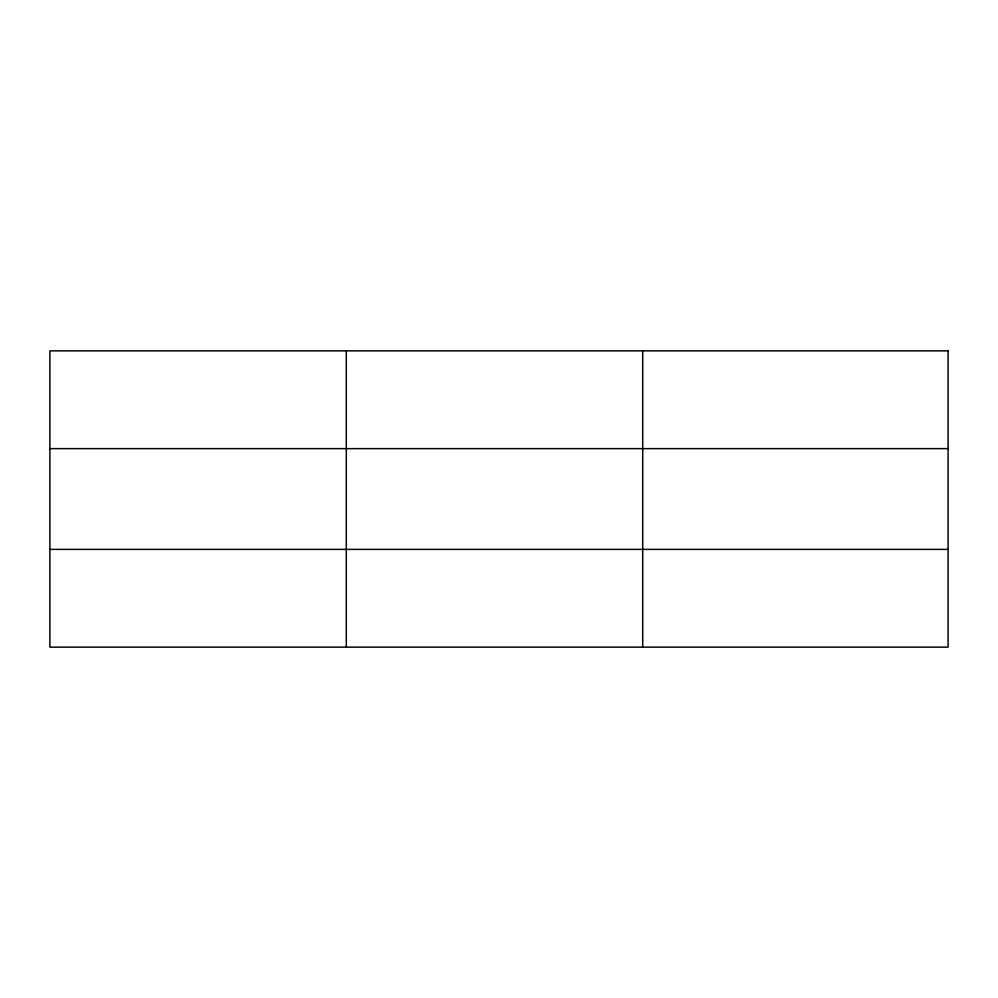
<?xml version="1.0" encoding="UTF-8"?>
<svg xmlns="http://www.w3.org/2000/svg" width="998" height="998" viewBox="0 0 998 998"><rect width="100%" height="100%" fill="white"/><g stroke="black" fill="none" stroke-linecap="round" stroke-linejoin="round"><path stroke-width="1.5" d="M346.306 647.141L346.306 350.859M642.712 647.141L642.712 350.859M49.9 448.626L948.1 448.626M49.9 549.374L948.1 549.374M948.1 350.859L948.1 647.141L49.9 647.141L49.9 350.859L948.1 350.859"/></g></svg>
